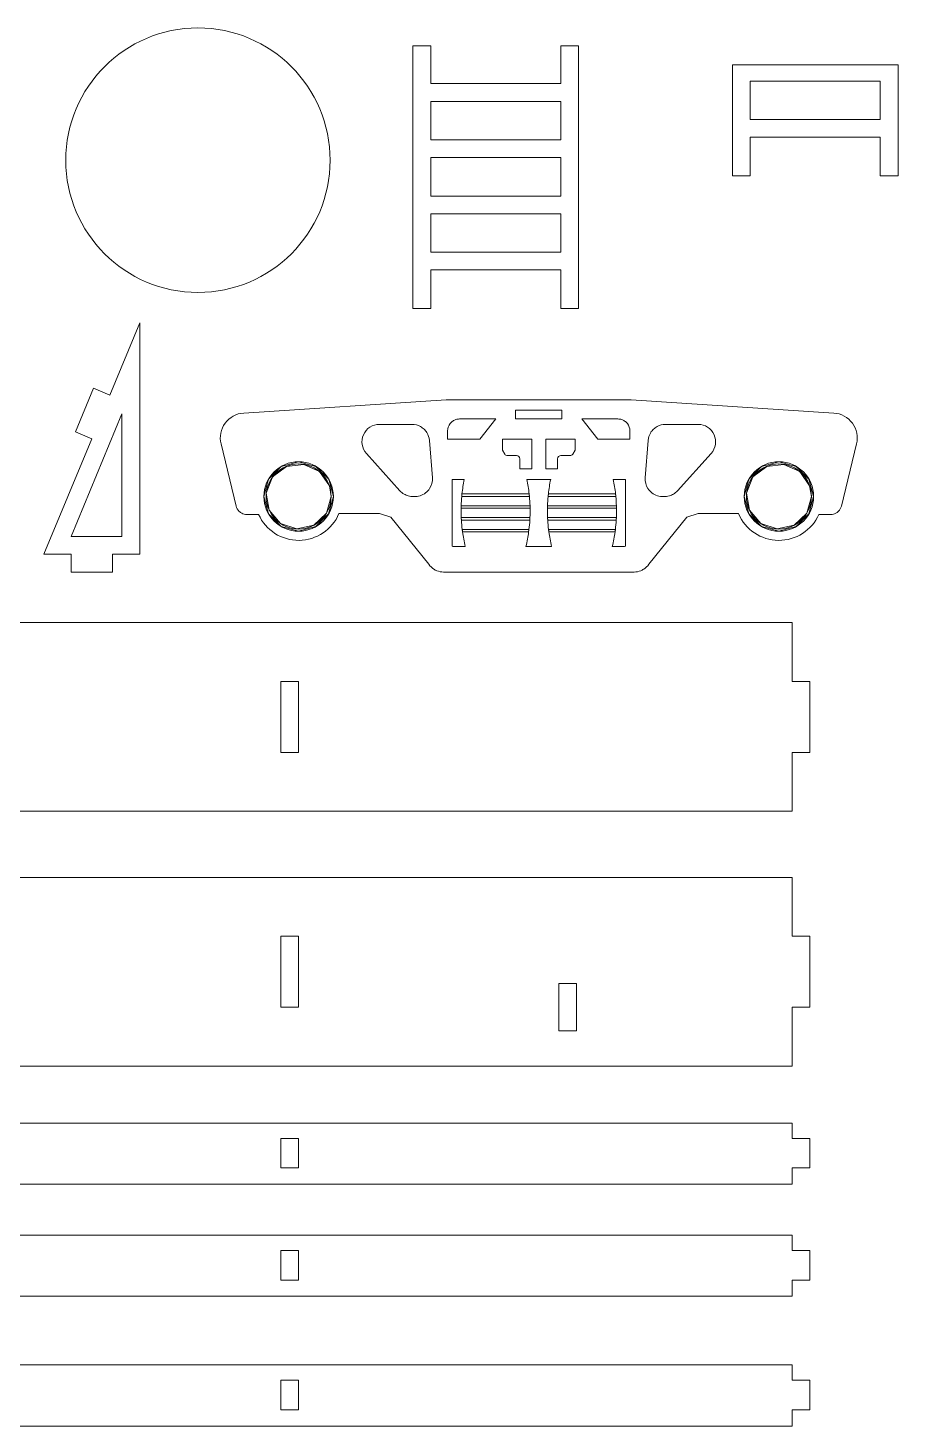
# Model space of a CAD drawing. Header units: millimetres. Extents: x -366 to 353, y -421 to 421.
# Drawn here: x 187.8 to 335, y -183.2 to 53.2 of the extents above; entities that cross this region are included whole.
import ezdxf

# ---------------------------------------------------------------- set-up
doc = ezdxf.new("R2010")
doc.units = ezdxf.units.MM
doc.header["$MEASUREMENT"] = 0
doc.layers.add('layer 1', color=7, linetype='Continuous')

msp = doc.modelspace()

# ---------------------------------------------------------------- linework, layer by layer
at = {"layer": 'layer 1', "color": 5, "lineweight": 9}
for points, knots in [([(238.9354, 30.8576), (238.9354, 43.207), (228.9242, 53.2183), (216.5748, 53.2183), (216.5748, 53.2183), (204.2253, 53.2183), (194.2141, 43.2071), (194.2141, 30.8576), (194.2141, 30.8576), (194.214, 18.5082), (204.2252, 8.497), (216.5747, 8.4969), (216.5747, 8.4969), (228.9241, 8.4969), (238.9354, 18.508), (238.9354, 30.8575)], [0, 0, 0, 0, 0.2, 0.2, 0.2, 0.2, 0.4, 0.4, 0.4, 0.4, 0.6, 0.6, 0.6, 0.6, 1, 1, 1, 1]), ([(224.3148, -11.8959), (223.0676, -11.9777), (221.9203, -12.6066), (221.1804, -13.6139), (221.1804, -13.6139), (220.4405, -14.6213), (220.1836, -15.9041), (220.4785, -17.1187)], [0, 0, 0, 0, 0.33333333, 0.33333333, 0.33333333, 0.33333333, 1, 1, 1, 1]), ([(247.2697, -13.8079), (246.1071, -13.8079), (245.0534, -14.4919), (244.5801, -15.5539), (244.5801, -15.5539), (244.1069, -16.6158), (244.3027, -17.8567), (245.08, -18.7213)], [0, 0, 0, 0, 0.33333333, 0.33333333, 0.33333333, 0.33333333, 1, 1, 1, 1]), ([(255.7303, -16.5198), (255.6944, -16.0544), (255.5441, -15.599), (255.2982, -15.2019), (255.2982, -15.2019), (255.1651, -14.9869), (255.0038, -14.789), (254.8202, -14.615), (254.8202, -14.615), (254.6364, -14.4407), (254.4301, -14.2905), (254.208, -14.1691), (254.208, -14.1691), (253.777, -13.9335), (253.2867, -13.8065), (252.7949, -13.8079)], [0, 0, 0, 0, 0.2, 0.2, 0.2, 0.2, 0.4, 0.4, 0.4, 0.4, 0.6, 0.6, 0.6, 0.6, 1, 1, 1, 1]), ([(260.8421, -12.9011), (260.6263, -12.901), (260.4103, -12.9358), (260.205, -13.0039), (260.205, -13.0039), (260.0302, -13.0619), (259.8631, -13.1439), (259.71, -13.2471), (259.71, -13.2471), (259.5338, -13.366), (259.3763, -13.513), (259.2457, -13.6806), (259.2457, -13.6806), (258.971, -14.033), (258.8151, -14.4768), (258.8176, -14.9255)], [0, 0, 0, 0, 0.2, 0.2, 0.2, 0.2, 0.4, 0.4, 0.4, 0.4, 0.6, 0.6, 0.6, 0.6, 1, 1, 1, 1]), ([(289.6506, -14.9255), (289.6531, -14.4768), (289.4973, -14.033), (289.2226, -13.6806), (289.2226, -13.6806), (289.092, -13.513), (288.9344, -13.366), (288.7582, -13.2471), (288.7582, -13.2471), (288.6052, -13.1439), (288.4381, -13.0619), (288.2632, -13.0039), (288.2632, -13.0039), (288.0579, -12.9358), (287.842, -12.901), (287.6262, -12.9011)], [0, 0, 0, 0, 0.2, 0.2, 0.2, 0.2, 0.4, 0.4, 0.4, 0.4, 0.6, 0.6, 0.6, 0.6, 1, 1, 1, 1]), ([(295.6733, -13.8079), (295.1816, -13.8065), (294.6912, -13.9335), (294.2603, -14.1691), (294.2603, -14.1691), (294.0382, -14.2905), (293.8319, -14.4407), (293.648, -14.615), (293.648, -14.615), (293.4644, -14.789), (293.3032, -14.9869), (293.17, -15.2019), (293.17, -15.2019), (292.9241, -15.599), (292.7739, -16.0544), (292.7379, -16.5198)], [0, 0, 0, 0, 0.2, 0.2, 0.2, 0.2, 0.4, 0.4, 0.4, 0.4, 0.6, 0.6, 0.6, 0.6, 1, 1, 1, 1]), ([(303.3882, -18.7213), (304.1655, -17.8567), (304.3614, -16.6158), (303.8881, -15.5539), (303.8881, -15.5539), (303.4149, -14.4919), (302.3611, -13.8079), (301.1985, -13.8079)], [0, 0, 0, 0, 0.33333333, 0.33333333, 0.33333333, 0.33333333, 1, 1, 1, 1]), ([(327.9897, -17.1187), (328.2847, -15.9041), (328.0278, -14.6213), (327.2878, -13.6139), (327.2878, -13.6139), (326.5479, -12.6066), (325.4006, -11.9778), (324.1534, -11.8959)], [0, 0, 0, 0, 0.33333333, 0.33333333, 0.33333333, 0.33333333, 1, 1, 1, 1]), ([(239.4813, -26.0083), (239.4813, -22.7648), (236.852, -20.1354), (233.6085, -20.1354), (233.6085, -20.1354), (230.365, -20.1354), (227.7356, -22.7648), (227.7356, -26.0082), (227.7356, -26.0082), (227.7356, -29.2517), (230.365, -31.8811), (233.6085, -31.8811), (233.6085, -31.8811), (236.852, -31.8811), (239.4813, -29.2518), (239.4813, -26.0083)], [0, 0, 0, 0, 0.2, 0.2, 0.2, 0.2, 0.4, 0.4, 0.4, 0.4, 0.6, 0.6, 0.6, 0.6, 1, 1, 1, 1]), ([(239.1085, -26.0083), (239.1085, -22.9707), (236.6461, -20.5083), (233.6085, -20.5083), (233.6085, -20.5083), (230.5709, -20.5083), (228.1085, -22.9707), (228.1085, -26.0082), (228.1085, -26.0082), (228.1085, -29.0458), (230.5709, -31.5082), (233.6085, -31.5083), (233.6085, -31.5083), (236.646, -31.5083), (239.1085, -29.0459), (239.1085, -26.0083)], [0, 0, 0, 0, 0.2, 0.2, 0.2, 0.2, 0.4, 0.4, 0.4, 0.4, 0.6, 0.6, 0.6, 0.6, 1, 1, 1, 1]), ([(271.039, -19.6511), (271.039, -19.5047), (270.9809, -19.3643), (270.8773, -19.2607), (270.8773, -19.2607), (270.7738, -19.1572), (270.6334, -19.099), (270.4869, -19.099)], [0, 0, 0, 0, 0.33333333, 0.33333333, 0.33333333, 0.33333333, 1, 1, 1, 1]), ([(277.9813, -19.099), (277.8349, -19.099), (277.6944, -19.1572), (277.5909, -19.2607), (277.5909, -19.2607), (277.4874, -19.3643), (277.4292, -19.5047), (277.4292, -19.6511)], [0, 0, 0, 0, 0.33333333, 0.33333333, 0.33333333, 0.33333333, 1, 1, 1, 1]), ([(320.7326, -26.0083), (320.7326, -22.7648), (318.1032, -20.1354), (314.8598, -20.1354), (314.8598, -20.1354), (311.6163, -20.1354), (308.9869, -22.7648), (308.9869, -26.0082), (308.9869, -26.0082), (308.9869, -29.2517), (311.6162, -31.8811), (314.8597, -31.8811), (314.8597, -31.8811), (318.1032, -31.8811), (320.7326, -29.2518), (320.7326, -26.0083)], [0, 0, 0, 0, 0.2, 0.2, 0.2, 0.2, 0.4, 0.4, 0.4, 0.4, 0.6, 0.6, 0.6, 0.6, 1, 1, 1, 1]), ([(320.3597, -26.0083), (320.3597, -22.9707), (317.8973, -20.5083), (314.8598, -20.5083), (314.8598, -20.5083), (311.8222, -20.5083), (309.3598, -22.9707), (309.3597, -26.0082), (309.3597, -26.0082), (309.3597, -29.0458), (311.8222, -31.5082), (314.8597, -31.5083), (314.8597, -31.5083), (317.8973, -31.5083), (320.3597, -29.0459), (320.3597, -26.0083)], [0, 0, 0, 0, 0.2, 0.2, 0.2, 0.2, 0.4, 0.4, 0.4, 0.4, 0.6, 0.6, 0.6, 0.6, 1, 1, 1, 1]), ([(250.7544, -25.0324), (250.9525, -25.2531), (251.1843, -25.4427), (251.4393, -25.5948), (251.4393, -25.5948), (251.6593, -25.7259), (251.8965, -25.8291), (252.143, -25.896), (252.143, -25.896), (252.4497, -25.9792), (252.7707, -26.0063), (253.0916, -26.0082), (253.0916, -26.0082), (253.4549, -26.0102), (253.8181, -25.9799), (254.1628, -25.8776), (254.1628, -25.8776), (254.4967, -25.7785), (254.8133, -25.612), (255.0912, -25.3972), (255.0912, -25.3972), (255.3522, -25.1954), (255.5791, -24.9511), (255.759, -24.6764), (255.759, -24.6764), (256.1129, -24.136), (256.2854, -23.4777), (256.2307, -22.8309)], [0, 0, 0, 0, 0.125, 0.125, 0.125, 0.125, 0.25, 0.25, 0.25, 0.25, 0.375, 0.375, 0.375, 0.375, 0.5, 0.5, 0.5, 0.5, 0.625, 0.625, 0.625, 0.625, 0.75, 0.75, 0.75, 0.75, 1, 1, 1, 1]), ([(292.2376, -22.8309), (292.1828, -23.4777), (292.3554, -24.136), (292.7092, -24.6764), (292.7092, -24.6764), (292.8892, -24.9511), (293.116, -25.1954), (293.3771, -25.3972), (293.3771, -25.3972), (293.6549, -25.612), (293.9715, -25.7785), (294.3054, -25.8776), (294.3054, -25.8776), (294.6502, -25.9799), (295.0133, -26.0102), (295.3766, -26.0082), (295.3766, -26.0082), (295.6975, -26.0063), (296.0185, -25.9792), (296.3252, -25.896), (296.3252, -25.896), (296.5717, -25.8291), (296.809, -25.7259), (297.0289, -25.5948), (297.0289, -25.5948), (297.284, -25.4427), (297.5158, -25.2531), (297.7138, -25.0324)], [0, 0, 0, 0, 0.125, 0.125, 0.125, 0.125, 0.25, 0.25, 0.25, 0.25, 0.375, 0.375, 0.375, 0.375, 0.5, 0.5, 0.5, 0.5, 0.625, 0.625, 0.625, 0.625, 0.75, 0.75, 0.75, 0.75, 1, 1, 1, 1]), ([(223.0315, -27.631), (223.1136, -27.975), (223.3002, -28.2933), (223.5579, -28.5363), (223.5579, -28.5363), (223.6888, -28.6597), (223.8381, -28.7637), (223.999, -28.8439), (223.999, -28.8439), (224.2532, -28.9705), (224.5364, -29.0376), (224.8199, -29.0371)], [0, 0, 0, 0, 0.25, 0.25, 0.25, 0.25, 0.5, 0.5, 0.5, 0.5, 1, 1, 1, 1]), ([(323.6483, -29.0371), (323.9318, -29.0376), (324.2151, -28.9705), (324.4693, -28.8439), (324.4693, -28.8439), (324.6301, -28.7637), (324.7794, -28.6597), (324.9103, -28.5363), (324.9103, -28.5363), (325.168, -28.2933), (325.3546, -27.975), (325.4367, -27.631)], [0, 0, 0, 0, 0.25, 0.25, 0.25, 0.25, 0.5, 0.5, 0.5, 0.5, 1, 1, 1, 1]), ([(226.8362, -29.0371), (228.041, -31.7309), (230.7277, -33.4545), (233.6785, -33.4267), (233.6785, -33.4267), (236.6293, -33.3988), (239.2831, -31.6248), (240.4368, -28.9087)], [0, 0, 0, 0, 0.33333333, 0.33333333, 0.33333333, 0.33333333, 1, 1, 1, 1]), ([(308.0315, -28.9087), (309.1852, -31.6248), (311.8389, -33.3988), (314.7897, -33.4267), (314.7897, -33.4267), (317.7405, -33.4545), (320.4273, -31.7309), (321.6321, -29.0371)], [0, 0, 0, 0, 0.33333333, 0.33333333, 0.33333333, 0.33333333, 1, 1, 1, 1]), ([(255.6132, -37.467), (255.8495, -37.7947), (256.1427, -38.087), (256.483, -38.3071), (256.483, -38.3071), (256.6395, -38.4083), (256.8059, -38.4942), (256.9788, -38.5636), (256.9788, -38.5636), (257.3366, -38.7074), (257.7223, -38.7809), (258.1087, -38.7762)], [0, 0, 0, 0, 0.25, 0.25, 0.25, 0.25, 0.5, 0.5, 0.5, 0.5, 1, 1, 1, 1]), ([(290.3596, -38.7762), (290.7459, -38.7809), (291.1316, -38.7074), (291.4894, -38.5636), (291.4894, -38.5636), (291.6623, -38.4942), (291.8288, -38.4083), (291.9852, -38.3071), (291.9852, -38.3071), (292.3256, -38.087), (292.6188, -37.7947), (292.8551, -37.467)], [0, 0, 0, 0, 0.25, 0.25, 0.25, 0.25, 0.5, 0.5, 0.5, 0.5, 1, 1, 1, 1])]:
    msp.add_open_spline(points, degree=3, knots=knots, dxfattribs=at)
for points in [[(255.949, 50.2228), (255.949, 50.2228), (252.949, 50.2228), (252.949, 50.2228)], [(252.949, 50.2228), (252.949, 50.2228), (252.949, 5.7996), (252.949, 5.7996)], [(255.949, 43.7996), (255.949, 43.7996), (255.949, 50.2228), (255.949, 50.2228)], [(277.949, 50.2228), (277.949, 50.2228), (277.949, 43.7996), (277.949, 43.7996)], [(280.949, 50.2228), (280.949, 50.2228), (277.949, 50.2228), (277.949, 50.2228)], [(280.949, 5.7996), (280.949, 5.7996), (280.949, 50.2228), (280.949, 50.2228)], [(335.0143, 47.0112), (335.0143, 47.0112), (307.0143, 47.0112), (307.0143, 47.0112)], [(307.0143, 47.0112), (307.0143, 47.0112), (307.0143, 28.2317), (307.0143, 28.2317)], [(335.0143, 28.2317), (335.0143, 28.2317), (335.0143, 47.0112), (335.0143, 47.0112)], [(277.949, 43.7996), (277.949, 43.7996), (255.949, 43.7996), (255.949, 43.7996)], [(332.0143, 44.2362), (332.0143, 44.2362), (310.0143, 44.2362), (310.0143, 44.2362)], [(310.0143, 44.2362), (310.0143, 44.2362), (310.0143, 37.7362), (310.0143, 37.7362)], [(332.0143, 37.7362), (332.0143, 37.7362), (332.0143, 44.2362), (332.0143, 44.2362)], [(277.949, 40.7996), (277.949, 40.7996), (255.949, 40.7996), (255.949, 40.7996)], [(255.949, 40.7996), (255.949, 40.7996), (255.949, 34.2996), (255.949, 34.2996)], [(277.949, 34.2996), (277.949, 34.2996), (277.949, 40.7996), (277.949, 40.7996)], [(310.0143, 37.7362), (310.0143, 37.7362), (332.0143, 37.7362), (332.0143, 37.7362)], [(255.949, 34.2996), (255.949, 34.2996), (277.949, 34.2996), (277.949, 34.2996)], [(310.0143, 28.2317), (310.0143, 28.2317), (310.0143, 34.7362), (310.0143, 34.7362)], [(310.0143, 34.7362), (310.0143, 34.7362), (332.0143, 34.7362), (332.0143, 34.7362)], [(332.0143, 34.7362), (332.0143, 34.7362), (332.0143, 28.2362), (332.0143, 28.2362)], [(255.949, 31.2996), (255.949, 31.2996), (255.949, 24.7996), (255.949, 24.7996)], [(277.949, 31.2996), (277.949, 31.2996), (255.949, 31.2996), (255.949, 31.2996)], [(277.949, 24.7996), (277.949, 24.7996), (277.949, 31.2996), (277.949, 31.2996)], [(307.0143, 28.2317), (307.0143, 28.2317), (310.0143, 28.2317), (310.0143, 28.2317)], [(332.0143, 28.2362), (332.0143, 28.2362), (335.0143, 28.2317), (335.0143, 28.2317)], [(255.949, 24.7996), (255.949, 24.7996), (277.949, 24.7996), (277.949, 24.7996)], [(277.949, 21.7996), (277.949, 21.7996), (255.949, 21.7996), (255.949, 21.7996)], [(255.949, 21.7996), (255.949, 21.7996), (255.949, 15.2996), (255.949, 15.2996)], [(277.949, 15.2996), (277.949, 15.2996), (277.949, 21.7996), (277.949, 21.7996)], [(255.949, 15.2996), (255.949, 15.2996), (277.949, 15.2996), (277.949, 15.2996)], [(255.949, 12.2996), (255.949, 12.2996), (277.949, 12.2996), (277.949, 12.2996)], [(255.949, 5.7996), (255.949, 5.7996), (255.949, 12.2996), (255.949, 12.2996)], [(277.949, 12.2996), (277.949, 12.2996), (277.949, 5.7996), (277.949, 5.7996)], [(252.949, 5.7996), (252.949, 5.7996), (255.949, 5.7996), (255.949, 5.7996)], [(277.949, 5.7996), (277.949, 5.7996), (280.949, 5.7996), (280.949, 5.7996)], [(206.7175, 3.3449), (206.7175, 3.3449), (201.6677, -8.8463), (201.6677, -8.8463)], [(206.7175, -35.7792), (206.7175, -35.7792), (206.7175, 3.3449), (206.7175, 3.3449)], [(198.8961, -7.6982), (198.8961, -7.6982), (195.8346, -15.0893), (195.8346, -15.0893)], [(201.6677, -8.8463), (201.6677, -8.8463), (198.8961, -7.6982), (198.8961, -7.6982)], [(258.593, -9.6477), (258.593, -9.6477), (224.3148, -11.8959), (224.3148, -11.8959)], [(289.8752, -9.6477), (289.8752, -9.6477), (258.593, -9.6477), (258.593, -9.6477)], [(278.1622, -11.4104), (278.1622, -11.4104), (270.306, -11.4104), (270.306, -11.4104)], [(270.306, -11.4104), (270.306, -11.4104), (270.306, -12.9011), (270.306, -12.9011)], [(278.1622, -12.9011), (278.1622, -12.9011), (278.1622, -11.4104), (278.1622, -11.4104)], [(324.1534, -11.8959), (324.1534, -11.8959), (289.8752, -9.6477), (289.8752, -9.6477)], [(203.7175, -12.01), (203.7175, -12.01), (195.1146, -32.7792), (195.1146, -32.7792)], [(203.7175, -32.7792), (203.7175, -32.7792), (203.7175, -12.01), (203.7175, -12.01)], [(252.7949, -13.8079), (252.7949, -13.8079), (247.2697, -13.8079), (247.2697, -13.8079)], [(266.949, -12.9011), (266.949, -12.9011), (260.8421, -12.9011), (260.8421, -12.9011)], [(264.2634, -16.3296), (264.2634, -16.3296), (266.949, -12.9011), (266.949, -12.9011)], [(270.306, -12.9011), (270.306, -12.9011), (278.1622, -12.9011), (278.1622, -12.9011)], [(281.5192, -12.9011), (281.5192, -12.9011), (284.2048, -16.3296), (284.2048, -16.3296)], [(287.6262, -12.9011), (287.6262, -12.9011), (281.5192, -12.9011), (281.5192, -12.9011)], [(301.1985, -13.8079), (301.1985, -13.8079), (295.6733, -13.8079), (295.6733, -13.8079)], [(198.6063, -16.2373), (198.6063, -16.2373), (190.5117, -35.7792), (190.5117, -35.7792)], [(195.8346, -15.0893), (195.8346, -15.0893), (198.6063, -16.2373), (198.6063, -16.2373)], [(256.2307, -22.8309), (256.2307, -22.8309), (255.7303, -16.5198), (255.7303, -16.5198)], [(258.8176, -14.9255), (258.8176, -14.9255), (258.8176, -16.3296), (258.8176, -16.3296)], [(258.8176, -16.3296), (258.8176, -16.3296), (264.2634, -16.3296), (264.2634, -16.3296)], [(268.0944, -16.3384), (268.0944, -16.3384), (268.0944, -18.1788), (268.0944, -18.1788)], [(273.0635, -16.3384), (273.0635, -16.3384), (268.0944, -16.3384), (268.0944, -16.3384)], [(273.0635, -21.3075), (273.0635, -21.3075), (273.0635, -16.3384), (273.0635, -16.3384)], [(280.3738, -16.3384), (280.3738, -16.3384), (275.4048, -16.3384), (275.4048, -16.3384)], [(275.4048, -16.3384), (275.4048, -16.3384), (275.4048, -21.3075), (275.4048, -21.3075)], [(280.3738, -18.1788), (280.3738, -18.1788), (280.3738, -16.3384), (280.3738, -16.3384)], [(284.2048, -16.3296), (284.2048, -16.3296), (289.6506, -16.3296), (289.6506, -16.3296)], [(289.6506, -16.3296), (289.6506, -16.3296), (289.6506, -14.9255), (289.6506, -14.9255)], [(292.7379, -16.5198), (292.7379, -16.5198), (292.2376, -22.8309), (292.2376, -22.8309)], [(220.4785, -17.1187), (220.4785, -17.1187), (223.0315, -27.631), (223.0315, -27.631)], [(245.08, -18.7213), (245.08, -18.7213), (250.7544, -25.0324), (250.7544, -25.0324)], [(268.0944, -18.1788), (268.0944, -18.1788), (268.4857, -18.831), (268.4857, -18.831)], [(268.4857, -18.831), (268.5855, -18.9973), (268.7652, -19.099), (268.9591, -19.099)], [(279.5091, -19.099), (279.703, -19.099), (279.8828, -18.9973), (279.9825, -18.831)], [(279.9825, -18.831), (279.9825, -18.831), (280.3738, -18.1788), (280.3738, -18.1788)], [(297.7138, -25.0324), (297.7138, -25.0324), (303.3882, -18.7213), (303.3882, -18.7213)], [(325.4367, -27.631), (325.4367, -27.631), (327.9897, -17.1187), (327.9897, -17.1187)], [(268.9591, -19.099), (268.9591, -19.099), (270.4869, -19.099), (270.4869, -19.099)], [(271.039, -19.6511), (271.039, -19.6511), (271.039, -21.3075), (271.039, -21.3075)], [(277.4292, -21.3075), (277.4292, -21.3075), (277.4292, -19.6511), (277.4292, -19.6511)], [(277.9813, -19.099), (277.9813, -19.099), (279.5091, -19.099), (279.5091, -19.099)], [(259.5636, -23.1121), (259.5636, -23.1121), (259.5636, -34.4101), (259.5636, -34.4101)], [(261.6359, -23.1121), (261.6359, -23.1121), (259.5636, -23.1121), (259.5636, -23.1121)], [(261.6359, -23.1121), (261.4651, -23.9297), (261.3338, -24.7551), (261.2425, -25.5853)], [(271.039, -21.3075), (271.039, -21.3075), (273.0635, -21.3075), (273.0635, -21.3075)], [(276.2496, -23.1121), (276.2496, -23.1121), (272.2186, -23.1121), (272.2186, -23.1121)], [(272.612, -25.5853), (272.5207, -24.7551), (272.3894, -23.9297), (272.2186, -23.1121)], [(275.4048, -21.3075), (275.4048, -21.3075), (277.4292, -21.3075), (277.4292, -21.3075)], [(276.2496, -23.1121), (276.0788, -23.9297), (275.9475, -24.7551), (275.8562, -25.5853)], [(288.9046, -23.1121), (288.9046, -23.1121), (286.8324, -23.1121), (286.8324, -23.1121)], [(287.2258, -25.5853), (287.1345, -24.7551), (287.0032, -23.9297), (286.8324, -23.1121)], [(288.9046, -34.4101), (288.9046, -34.4101), (288.9046, -23.1121), (288.9046, -23.1121)], [(261.2016, -25.9853), (261.1514, -26.5174), (261.1176, -27.051), (261.1003, -27.5853)], [(261.2425, -25.5853), (261.2278, -25.7185), (261.2142, -25.8518), (261.2016, -25.9853)], [(261.2016, -25.9853), (261.2016, -25.9853), (272.6529, -25.9853), (272.6529, -25.9853)], [(272.612, -25.5853), (272.612, -25.5853), (261.2425, -25.5853), (261.2425, -25.5853)], [(272.6529, -25.9853), (272.6403, -25.8518), (272.6267, -25.7185), (272.612, -25.5853)], [(272.7542, -27.5853), (272.7369, -27.051), (272.7031, -26.5174), (272.6529, -25.9853)], [(275.8154, -25.9853), (275.7651, -26.5174), (275.7314, -27.051), (275.7141, -27.5853)], [(275.8562, -25.5853), (275.8416, -25.7185), (275.8279, -25.8518), (275.8154, -25.9853)], [(275.8154, -25.9853), (275.8154, -25.9853), (287.2666, -25.9853), (287.2666, -25.9853)], [(287.2258, -25.5853), (287.2258, -25.5853), (275.8562, -25.5853), (275.8562, -25.5853)], [(287.2666, -25.9853), (287.2541, -25.8518), (287.2404, -25.7185), (287.2258, -25.5853)], [(287.3679, -27.5853), (287.3506, -27.051), (287.3169, -26.5174), (287.2666, -25.9853)], [(261.0904, -27.9853), (261.0814, -28.5187), (261.0887, -29.0523), (261.1125, -29.5853)], [(261.1003, -27.5853), (261.096, -27.7186), (261.0927, -27.8519), (261.0904, -27.9853)], [(261.0904, -27.9853), (261.0904, -27.9853), (272.7641, -27.9853), (272.7641, -27.9853)], [(272.7542, -27.5853), (272.7542, -27.5853), (261.1003, -27.5853), (261.1003, -27.5853)], [(272.742, -29.5853), (272.7657, -29.0523), (272.7731, -28.5188), (272.7641, -27.9854)], [(272.7641, -27.9853), (272.7618, -27.8519), (272.7585, -27.7186), (272.7542, -27.5853)], [(275.7042, -27.9853), (275.6951, -28.5187), (275.7025, -29.0523), (275.7263, -29.5853)], [(275.7141, -27.5853), (275.7097, -27.7186), (275.7064, -27.8519), (275.7042, -27.9853)], [(275.7042, -27.9853), (275.7042, -27.9853), (287.3778, -27.9853), (287.3778, -27.9853)], [(287.3679, -27.5853), (287.3679, -27.5853), (275.7141, -27.5853), (275.7141, -27.5853)], [(287.3557, -29.5853), (287.3795, -29.0523), (287.3869, -28.5188), (287.3778, -27.9854)], [(287.3778, -27.9853), (287.3755, -27.8519), (287.3723, -27.7186), (287.3679, -27.5853)], [(224.8199, -29.0371), (224.8199, -29.0371), (226.8362, -29.0371), (226.8362, -29.0371)], [(240.4368, -28.9087), (240.4368, -28.9087), (247.2875, -28.9087), (247.2875, -28.9087)], [(247.2875, -28.9087), (247.2875, -28.9087), (249.1851, -29.5184), (249.1851, -29.5184)], [(249.1851, -29.5184), (249.1851, -29.5184), (255.6132, -37.467), (255.6132, -37.467)], [(261.1125, -29.5853), (261.1185, -29.7187), (261.1255, -29.852), (261.1335, -29.9853)], [(272.742, -29.5853), (272.742, -29.5853), (261.1125, -29.5853), (261.1125, -29.5853)], [(261.1335, -29.9853), (261.1656, -30.52), (261.2143, -31.0536), (261.2794, -31.5853)], [(261.1335, -29.9853), (261.1335, -29.9853), (272.721, -29.9853), (272.721, -29.9853)], [(272.5751, -31.5853), (272.6402, -31.0536), (272.6889, -30.52), (272.721, -29.9853)], [(272.721, -29.9853), (272.729, -29.852), (272.736, -29.7187), (272.742, -29.5853)], [(287.3557, -29.5853), (287.3557, -29.5853), (275.7263, -29.5853), (275.7263, -29.5853)], [(275.7263, -29.5853), (275.7322, -29.7187), (275.7392, -29.852), (275.7472, -29.9853)], [(275.7472, -29.9853), (275.7794, -30.52), (275.828, -31.0536), (275.8931, -31.5853)], [(275.7472, -29.9853), (275.7472, -29.9853), (287.3348, -29.9853), (287.3348, -29.9853)], [(287.1889, -31.5853), (287.254, -31.0536), (287.3026, -30.52), (287.3348, -29.9853)], [(287.3348, -29.9853), (287.3428, -29.852), (287.3498, -29.7187), (287.3557, -29.5853)], [(292.8551, -37.467), (292.8551, -37.467), (299.2831, -29.5184), (299.2831, -29.5184)], [(299.2831, -29.5184), (299.2831, -29.5184), (301.1808, -28.9087), (301.1808, -28.9087)], [(301.1808, -28.9087), (301.1808, -28.9087), (308.0315, -28.9087), (308.0315, -28.9087)], [(321.6321, -29.0371), (321.6321, -29.0371), (323.6483, -29.0371), (323.6483, -29.0371)], [(195.1146, -32.7792), (195.1146, -32.7792), (203.7175, -32.7792), (203.7175, -32.7792)], [(261.2794, -31.5853), (261.2957, -31.7187), (261.3131, -31.8521), (261.3315, -31.9853)], [(272.5751, -31.5853), (272.5751, -31.5853), (261.2794, -31.5853), (261.2794, -31.5853)], [(261.3315, -31.9853), (261.4456, -32.8108), (261.5994, -33.6304), (261.7923, -34.4412)], [(261.3315, -31.9853), (261.3315, -31.9853), (272.523, -31.9853), (272.523, -31.9853)], [(272.0622, -34.4412), (272.2551, -33.6304), (272.4089, -32.8108), (272.523, -31.9853)], [(272.523, -31.9853), (272.5414, -31.8521), (272.5588, -31.7187), (272.5751, -31.5853)], [(287.1889, -31.5853), (287.1889, -31.5853), (275.8931, -31.5853), (275.8931, -31.5853)], [(275.8931, -31.5853), (275.9095, -31.7187), (275.9268, -31.8521), (275.9453, -31.9853)], [(275.9453, -31.9853), (276.0594, -32.8108), (276.2131, -33.6304), (276.406, -34.4412)], [(275.9453, -31.9853), (275.9453, -31.9853), (287.1367, -31.9853), (287.1367, -31.9853)], [(286.676, -34.4412), (286.8688, -33.6304), (287.0226, -32.8108), (287.1367, -31.9853)], [(287.1367, -31.9853), (287.1552, -31.8521), (287.1725, -31.7187), (287.1889, -31.5853)], [(259.5636, -34.4101), (259.5636, -34.4101), (259.7128, -34.4412), (259.7128, -34.4412)], [(259.7128, -34.4412), (259.7128, -34.4412), (261.7923, -34.4412), (261.7923, -34.4412)], [(272.0622, -34.4412), (272.0622, -34.4412), (276.406, -34.4412), (276.406, -34.4412)], [(286.676, -34.4412), (286.676, -34.4412), (288.7554, -34.4412), (288.7554, -34.4412)], [(288.7554, -34.4412), (288.7554, -34.4412), (288.9046, -34.4101), (288.9046, -34.4101)], [(190.5117, -35.7792), (190.5117, -35.7792), (195.1146, -35.7792), (195.1146, -35.7792)], [(195.1146, -35.7792), (195.1146, -35.7792), (195.1146, -38.7792), (195.1146, -38.7792)], [(202.1146, -35.7792), (202.1146, -35.7792), (206.7175, -35.7792), (206.7175, -35.7792)], [(202.1146, -38.7792), (202.1146, -38.7792), (202.1146, -35.7792), (202.1146, -35.7792)], [(195.1146, -38.7792), (195.1146, -38.7792), (202.1146, -38.7792), (202.1146, -38.7792)], [(258.1087, -38.7762), (258.1087, -38.7762), (274.2341, -38.7764), (274.2341, -38.7764)], [(274.2341, -38.7764), (274.2341, -38.7764), (290.3596, -38.7762), (290.3596, -38.7762)], [(317.1085, -47.3284), (317.1085, -47.3284), (-2.8915, -47.3284), (-2.8915, -47.3284)], [(317.1085, -57.2697), (317.1085, -57.2697), (317.1085, -47.3284), (317.1085, -47.3284)], [(230.6085, -57.2697), (230.6085, -57.2697), (230.6085, -69.2697), (230.6085, -69.2697)], [(233.6085, -57.2697), (233.6085, -57.2697), (230.6085, -57.2697), (230.6085, -57.2697)], [(233.6085, -69.2697), (233.6085, -69.2697), (233.6085, -57.2697), (233.6085, -57.2697)], [(320.1085, -57.2697), (320.1085, -57.2697), (317.1085, -57.2697), (317.1085, -57.2697)], [(320.1085, -69.2697), (320.1085, -69.2697), (320.1085, -57.2697), (320.1085, -57.2697)], [(230.6085, -69.2697), (230.6085, -69.2697), (233.6085, -69.2697), (233.6085, -69.2697)], [(317.1085, -79.211), (317.1085, -79.211), (317.1085, -69.2697), (317.1085, -69.2697)], [(317.1085, -69.2697), (317.1085, -69.2697), (320.1085, -69.2697), (320.1085, -69.2697)], [(-2.8915, -79.211), (-2.8915, -79.211), (317.1085, -79.211), (317.1085, -79.211)], [(317.1085, -90.4314), (317.1085, -90.4314), (-2.8915, -90.4314), (-2.8915, -90.4314)], [(317.1085, -100.3727), (317.1085, -100.3727), (317.1085, -90.4314), (317.1085, -90.4314)], [(233.6085, -100.3727), (233.6085, -100.3727), (230.6085, -100.3727), (230.6085, -100.3727)], [(230.6085, -100.3727), (230.6085, -100.3727), (230.6085, -112.3727), (230.6085, -112.3727)], [(233.6085, -112.3727), (233.6085, -112.3727), (233.6085, -100.3727), (233.6085, -100.3727)], [(320.1085, -100.3727), (320.1085, -100.3727), (317.1085, -100.3727), (317.1085, -100.3727)], [(320.1085, -112.3727), (320.1085, -112.3727), (320.1085, -100.3727), (320.1085, -100.3727)], [(277.6085, -108.3727), (277.6085, -108.3727), (277.6085, -116.3727), (277.6085, -116.3727)], [(280.6085, -108.3727), (280.6085, -108.3727), (277.6085, -108.3727), (277.6085, -108.3727)], [(280.6085, -116.3727), (280.6085, -116.3727), (280.6085, -108.3727), (280.6085, -108.3727)], [(230.6085, -112.3727), (230.6085, -112.3727), (233.6085, -112.3727), (233.6085, -112.3727)], [(317.1085, -122.3139), (317.1085, -122.3139), (317.1085, -112.3727), (317.1085, -112.3727)], [(317.1085, -112.3727), (317.1085, -112.3727), (320.1085, -112.3727), (320.1085, -112.3727)], [(277.6085, -116.3727), (277.6085, -116.3727), (280.6085, -116.3727), (280.6085, -116.3727)], [(-2.8915, -122.3139), (-2.8915, -122.3139), (317.1085, -122.3139), (317.1085, -122.3139)], [(317.1085, -131.948), (317.1085, -131.948), (-2.8915, -131.948), (-2.8915, -131.948)], [(317.1085, -134.548), (317.1085, -134.548), (317.1085, -131.948), (317.1085, -131.948)], [(230.6085, -134.548), (230.6085, -134.548), (230.6085, -139.548), (230.6085, -139.548)], [(233.6085, -134.548), (233.6085, -134.548), (230.6085, -134.548), (230.6085, -134.548)], [(233.6085, -139.548), (233.6085, -139.548), (233.6085, -134.548), (233.6085, -134.548)], [(320.1085, -134.548), (320.1085, -134.548), (317.1085, -134.548), (317.1085, -134.548)], [(320.1085, -139.548), (320.1085, -139.548), (320.1085, -134.548), (320.1085, -134.548)], [(230.6085, -139.548), (230.6085, -139.548), (233.6085, -139.548), (233.6085, -139.548)], [(317.1085, -142.2914), (317.1085, -142.2914), (317.1085, -139.548), (317.1085, -139.548)], [(317.1085, -139.548), (317.1085, -139.548), (320.1085, -139.548), (320.1085, -139.548)], [(-2.8915, -142.2914), (-2.8915, -142.2914), (317.1085, -142.2914), (317.1085, -142.2914)], [(317.1085, -150.9045), (317.1085, -150.9045), (-2.8915, -150.9045), (-2.8915, -150.9045)], [(317.1085, -153.5045), (317.1085, -153.5045), (317.1085, -150.9045), (317.1085, -150.9045)], [(230.6085, -153.5045), (230.6085, -153.5045), (230.6085, -158.5045), (230.6085, -158.5045)], [(233.6085, -153.5045), (233.6085, -153.5045), (230.6085, -153.5045), (230.6085, -153.5045)], [(233.6085, -158.5045), (233.6085, -158.5045), (233.6085, -153.5045), (233.6085, -153.5045)], [(320.1085, -153.5045), (320.1085, -153.5045), (317.1085, -153.5045), (317.1085, -153.5045)], [(320.1085, -158.5045), (320.1085, -158.5045), (320.1085, -153.5045), (320.1085, -153.5045)], [(230.6085, -158.5045), (230.6085, -158.5045), (233.6085, -158.5045), (233.6085, -158.5045)], [(317.1085, -161.248), (317.1085, -161.248), (317.1085, -158.5045), (317.1085, -158.5045)], [(317.1085, -158.5045), (317.1085, -158.5045), (320.1085, -158.5045), (320.1085, -158.5045)], [(-2.8915, -161.248), (-2.8915, -161.248), (317.1085, -161.248), (317.1085, -161.248)], [(317.1085, -172.8458), (317.1085, -172.8458), (-2.8915, -172.8458), (-2.8915, -172.8458)], [(317.1085, -175.4458), (317.1085, -175.4458), (317.1085, -172.8458), (317.1085, -172.8458)], [(230.6085, -175.4458), (230.6085, -175.4458), (230.6085, -180.4458), (230.6085, -180.4458)], [(233.6085, -175.4458), (233.6085, -175.4458), (230.6085, -175.4458), (230.6085, -175.4458)], [(233.6085, -180.4458), (233.6085, -180.4458), (233.6085, -175.4458), (233.6085, -175.4458)], [(320.1085, -175.4458), (320.1085, -175.4458), (317.1085, -175.4458), (317.1085, -175.4458)], [(320.1085, -180.4458), (320.1085, -180.4458), (320.1085, -175.4458), (320.1085, -175.4458)], [(230.6085, -180.4458), (230.6085, -180.4458), (233.6085, -180.4458), (233.6085, -180.4458)], [(317.1085, -183.1892), (317.1085, -183.1892), (317.1085, -180.4458), (317.1085, -180.4458)], [(317.1085, -180.4458), (317.1085, -180.4458), (320.1085, -180.4458), (320.1085, -180.4458)], [(-2.8915, -183.1892), (-2.8915, -183.1892), (317.1085, -183.1892), (317.1085, -183.1892)]]:
    msp.add_open_spline(points, degree=3, dxfattribs=at)
at = {"layer": 'layer 1', "lineweight": 9}
for points, knots in [([(239.4813, -26.0083), (239.4813, -26.0083), (238.695, -23.0726), (238.695, -23.0726), (238.695, -23.0726), (238.695, -23.0726), (238.695, -23.0726), (238.695, -23.0726), (238.695, -23.0726), (238.695, -23.0726), (236.5464, -20.9231), (236.5464, -20.9231), (236.5464, -20.9231), (236.5464, -20.9231), (236.5464, -20.9231), (236.5464, -20.9231), (236.5464, -20.9231), (236.5464, -20.9231), (233.6111, -20.1354), (233.6111, -20.1354), (233.6111, -20.1354), (233.6111, -20.1354), (233.6111, -20.1354), (233.6111, -20.1354), (233.6111, -20.1354), (233.6111, -20.1354), (230.6751, -20.9205), (230.6751, -20.9205), (230.6751, -20.9205), (230.6751, -20.9205), (230.6751, -20.9205), (230.6751, -20.9205), (230.6751, -20.9205), (230.6751, -20.9205), (228.5246, -23.0681), (228.5246, -23.0681), (228.5246, -23.0681), (228.5246, -23.0681), (228.5246, -23.0681), (228.5246, -23.0681), (228.5246, -23.0681), (228.5246, -23.0681), (227.7356, -26.003), (227.7356, -26.003), (227.7356, -26.003), (227.7356, -26.003), (227.7356, -26.003), (227.7356, -26.003), (227.7356, -26.003), (227.7356, -26.003), (228.5194, -28.9394), (228.5194, -28.9394), (228.5194, -28.9394), (228.5194, -28.9394), (228.5194, -28.9394), (228.5194, -28.9394), (228.5194, -28.9394), (228.5194, -28.9394), (230.666, -31.0908), (230.666, -31.0908), (230.666, -31.0908), (230.666, -31.0908), (230.666, -31.0908), (230.666, -31.0908), (230.666, -31.0908), (230.666, -31.0908), (233.6006, -31.8811), (233.6006, -31.8811), (233.6006, -31.8811), (233.6006, -31.8811), (233.6006, -31.8811), (233.6006, -31.8811), (233.6006, -31.8811), (233.6006, -31.8811), (236.5374, -31.0987), (236.5374, -31.0987), (236.5374, -31.0987), (236.5374, -31.0987), (236.5374, -31.0987), (236.5374, -31.0987), (236.5374, -31.0987), (236.5374, -31.0987), (238.6897, -28.953), (238.6897, -28.953), (238.6897, -28.953), (238.6897, -28.953), (238.6897, -28.953), (238.6897, -28.953), (238.6897, -28.953), (238.6897, -28.953), (239.4813, -26.0187), (239.4813, -26.0187), (239.4813, -26.0187), (239.4813, -26.0187), (239.4813, -26.0187), (239.4813, -26.0187), (239.4813, -26.0187), (239.4813, -26.0187), (239.4813, -26.0083), (239.4813, -26.0083)], [0, 0, 0, 0, 0.03846154, 0.03846154, 0.03846154, 0.03846154, 0.07692308, 0.07692308, 0.07692308, 0.07692308, 0.11538462, 0.11538462, 0.11538462, 0.11538462, 0.15384615, 0.15384615, 0.15384615, 0.15384615, 0.19230769, 0.19230769, 0.19230769, 0.19230769, 0.23076923, 0.23076923, 0.23076923, 0.23076923, 0.26923077, 0.26923077, 0.26923077, 0.26923077, 0.30769231, 0.30769231, 0.30769231, 0.30769231, 0.34615385, 0.34615385, 0.34615385, 0.34615385, 0.38461538, 0.38461538, 0.38461538, 0.38461538, 0.42307692, 0.42307692, 0.42307692, 0.42307692, 0.46153846, 0.46153846, 0.46153846, 0.46153846, 0.5, 0.5, 0.5, 0.5, 0.53846154, 0.53846154, 0.53846154, 0.53846154, 0.57692308, 0.57692308, 0.57692308, 0.57692308, 0.61538462, 0.61538462, 0.61538462, 0.61538462, 0.65384615, 0.65384615, 0.65384615, 0.65384615, 0.69230769, 0.69230769, 0.69230769, 0.69230769, 0.73076923, 0.73076923, 0.73076923, 0.73076923, 0.76923077, 0.76923077, 0.76923077, 0.76923077, 0.80769231, 0.80769231, 0.80769231, 0.80769231, 0.84615385, 0.84615385, 0.84615385, 0.84615385, 0.88461538, 0.88461538, 0.88461538, 0.88461538, 0.92307692, 0.92307692, 0.92307692, 0.92307692, 1, 1, 1, 1]), ([(239.1085, -26.0083), (239.1085, -26.0083), (238.323, -28.8408), (238.323, -28.8408), (238.323, -28.8408), (238.323, -28.8408), (238.323, -28.8408), (238.323, -28.8408), (238.323, -28.8408), (238.323, -28.8408), (236.191, -30.8642), (236.191, -30.8642), (236.191, -30.8642), (236.191, -30.8642), (236.191, -30.8642), (236.191, -30.8642), (236.191, -30.8642), (236.191, -30.8642), (233.3214, -31.5008), (233.3214, -31.5008), (233.3214, -31.5008), (233.3214, -31.5008), (233.3214, -31.5008), (233.3214, -31.5008), (233.3214, -31.5008), (233.3214, -31.5008), (230.5337, -30.5685), (230.5337, -30.5685), (230.5337, -30.5685), (230.5337, -30.5685), (230.5337, -30.5685), (230.5337, -30.5685), (230.5337, -30.5685), (230.5337, -30.5685), (228.6243, -28.3338), (228.6243, -28.3338), (228.6243, -28.3338), (228.6243, -28.3338), (228.6243, -28.3338), (228.6243, -28.3338), (228.6243, -28.3338), (228.6243, -28.3338), (228.1385, -25.4348), (228.1385, -25.4348), (228.1385, -25.4348), (228.1385, -25.4348), (228.1385, -25.4348), (228.1385, -25.4348), (228.1385, -25.4348), (228.1385, -25.4348), (229.215, -22.6996), (229.215, -22.6996), (229.215, -22.6996), (229.215, -22.6996), (229.215, -22.6996), (229.215, -22.6996), (229.215, -22.6996), (229.215, -22.6996), (231.5464, -20.9095), (231.5464, -20.9095), (231.5464, -20.9095), (231.5464, -20.9095), (231.5464, -20.9095), (231.5464, -20.9095), (231.5464, -20.9095), (231.5464, -20.9095), (234.4667, -20.5756), (234.4667, -20.5756), (234.4667, -20.5756), (234.4667, -20.5756), (234.4667, -20.5756), (234.4667, -20.5756), (234.4667, -20.5756), (234.4667, -20.5756), (237.142, -21.7935), (237.142, -21.7935), (237.142, -21.7935), (237.142, -21.7935), (237.142, -21.7935), (237.142, -21.7935), (237.142, -21.7935), (237.142, -21.7935), (238.808, -24.2151), (238.808, -24.2151), (238.808, -24.2151), (238.808, -24.2151), (238.808, -24.2151), (238.808, -24.2151), (238.808, -24.2151), (238.808, -24.2151), (239.1085, -26.0083), (239.1085, -26.0083)], [0, 0, 0, 0, 0.04166667, 0.04166667, 0.04166667, 0.04166667, 0.08333333, 0.08333333, 0.08333333, 0.08333333, 0.125, 0.125, 0.125, 0.125, 0.16666667, 0.16666667, 0.16666667, 0.16666667, 0.20833333, 0.20833333, 0.20833333, 0.20833333, 0.25, 0.25, 0.25, 0.25, 0.29166667, 0.29166667, 0.29166667, 0.29166667, 0.33333333, 0.33333333, 0.33333333, 0.33333333, 0.375, 0.375, 0.375, 0.375, 0.41666667, 0.41666667, 0.41666667, 0.41666667, 0.45833333, 0.45833333, 0.45833333, 0.45833333, 0.5, 0.5, 0.5, 0.5, 0.54166667, 0.54166667, 0.54166667, 0.54166667, 0.58333333, 0.58333333, 0.58333333, 0.58333333, 0.625, 0.625, 0.625, 0.625, 0.66666667, 0.66666667, 0.66666667, 0.66666667, 0.70833333, 0.70833333, 0.70833333, 0.70833333, 0.75, 0.75, 0.75, 0.75, 0.79166667, 0.79166667, 0.79166667, 0.79166667, 0.83333333, 0.83333333, 0.83333333, 0.83333333, 0.875, 0.875, 0.875, 0.875, 0.91666667, 0.91666667, 0.91666667, 0.91666667, 1, 1, 1, 1]), ([(320.7326, -26.0083), (320.7326, -26.0083), (319.9462, -23.0726), (319.9462, -23.0726), (319.9462, -23.0726), (319.9462, -23.0726), (319.9462, -23.0726), (319.9462, -23.0726), (319.9462, -23.0726), (319.9462, -23.0726), (317.7977, -20.9231), (317.7977, -20.9231), (317.7977, -20.9231), (317.7977, -20.9231), (317.7977, -20.9231), (317.7977, -20.9231), (317.7977, -20.9231), (317.7977, -20.9231), (314.8624, -20.1354), (314.8624, -20.1354), (314.8624, -20.1354), (314.8624, -20.1354), (314.8624, -20.1354), (314.8624, -20.1354), (314.8624, -20.1354), (314.8624, -20.1354), (311.9263, -20.9205), (311.9263, -20.9205), (311.9263, -20.9205), (311.9263, -20.9205), (311.9263, -20.9205), (311.9263, -20.9205), (311.9263, -20.9205), (311.9263, -20.9205), (309.7759, -23.0681), (309.7759, -23.0681), (309.7759, -23.0681), (309.7759, -23.0681), (309.7759, -23.0681), (309.7759, -23.0681), (309.7759, -23.0681), (309.7759, -23.0681), (308.9869, -26.003), (308.9869, -26.003), (308.9869, -26.003), (308.9869, -26.003), (308.9869, -26.003), (308.9869, -26.003), (308.9869, -26.003), (308.9869, -26.003), (309.7707, -28.9394), (309.7707, -28.9394), (309.7707, -28.9394), (309.7707, -28.9394), (309.7707, -28.9394), (309.7707, -28.9394), (309.7707, -28.9394), (309.7707, -28.9394), (311.9173, -31.0908), (311.9173, -31.0908), (311.9173, -31.0908), (311.9173, -31.0908), (311.9173, -31.0908), (311.9173, -31.0908), (311.9173, -31.0908), (311.9173, -31.0908), (314.8519, -31.8811), (314.8519, -31.8811), (314.8519, -31.8811), (314.8519, -31.8811), (314.8519, -31.8811), (314.8519, -31.8811), (314.8519, -31.8811), (314.8519, -31.8811), (317.7886, -31.0987), (317.7886, -31.0987), (317.7886, -31.0987), (317.7886, -31.0987), (317.7886, -31.0987), (317.7886, -31.0987), (317.7886, -31.0987), (317.7886, -31.0987), (319.941, -28.953), (319.941, -28.953), (319.941, -28.953), (319.941, -28.953), (319.941, -28.953), (319.941, -28.953), (319.941, -28.953), (319.941, -28.953), (320.7326, -26.0187), (320.7326, -26.0187), (320.7326, -26.0187), (320.7326, -26.0187), (320.7326, -26.0187), (320.7326, -26.0187), (320.7326, -26.0187), (320.7326, -26.0187), (320.7326, -26.0083), (320.7326, -26.0083)], [0, 0, 0, 0, 0.03846154, 0.03846154, 0.03846154, 0.03846154, 0.07692308, 0.07692308, 0.07692308, 0.07692308, 0.11538462, 0.11538462, 0.11538462, 0.11538462, 0.15384615, 0.15384615, 0.15384615, 0.15384615, 0.19230769, 0.19230769, 0.19230769, 0.19230769, 0.23076923, 0.23076923, 0.23076923, 0.23076923, 0.26923077, 0.26923077, 0.26923077, 0.26923077, 0.30769231, 0.30769231, 0.30769231, 0.30769231, 0.34615385, 0.34615385, 0.34615385, 0.34615385, 0.38461538, 0.38461538, 0.38461538, 0.38461538, 0.42307692, 0.42307692, 0.42307692, 0.42307692, 0.46153846, 0.46153846, 0.46153846, 0.46153846, 0.5, 0.5, 0.5, 0.5, 0.53846154, 0.53846154, 0.53846154, 0.53846154, 0.57692308, 0.57692308, 0.57692308, 0.57692308, 0.61538462, 0.61538462, 0.61538462, 0.61538462, 0.65384615, 0.65384615, 0.65384615, 0.65384615, 0.69230769, 0.69230769, 0.69230769, 0.69230769, 0.73076923, 0.73076923, 0.73076923, 0.73076923, 0.76923077, 0.76923077, 0.76923077, 0.76923077, 0.80769231, 0.80769231, 0.80769231, 0.80769231, 0.84615385, 0.84615385, 0.84615385, 0.84615385, 0.88461538, 0.88461538, 0.88461538, 0.88461538, 0.92307692, 0.92307692, 0.92307692, 0.92307692, 1, 1, 1, 1]), ([(320.3597, -26.0083), (320.3597, -26.0083), (319.5743, -28.8408), (319.5743, -28.8408), (319.5743, -28.8408), (319.5743, -28.8408), (319.5743, -28.8408), (319.5743, -28.8408), (319.5743, -28.8408), (319.5743, -28.8408), (317.4423, -30.8642), (317.4423, -30.8642), (317.4423, -30.8642), (317.4423, -30.8642), (317.4423, -30.8642), (317.4423, -30.8642), (317.4423, -30.8642), (317.4423, -30.8642), (314.5726, -31.5008), (314.5726, -31.5008), (314.5726, -31.5008), (314.5726, -31.5008), (314.5726, -31.5008), (314.5726, -31.5008), (314.5726, -31.5008), (314.5726, -31.5008), (311.785, -30.5685), (311.785, -30.5685), (311.785, -30.5685), (311.785, -30.5685), (311.785, -30.5685), (311.785, -30.5685), (311.785, -30.5685), (311.785, -30.5685), (309.8756, -28.3338), (309.8756, -28.3338), (309.8756, -28.3338), (309.8756, -28.3338), (309.8756, -28.3338), (309.8756, -28.3338), (309.8756, -28.3338), (309.8756, -28.3338), (309.3897, -25.4348), (309.3897, -25.4348), (309.3897, -25.4348), (309.3897, -25.4348), (309.3897, -25.4348), (309.3897, -25.4348), (309.3897, -25.4348), (309.3897, -25.4348), (310.4662, -22.6996), (310.4662, -22.6996), (310.4662, -22.6996), (310.4662, -22.6996), (310.4662, -22.6996), (310.4662, -22.6996), (310.4662, -22.6996), (310.4662, -22.6996), (312.7976, -20.9095), (312.7976, -20.9095), (312.7976, -20.9095), (312.7976, -20.9095), (312.7976, -20.9095), (312.7976, -20.9095), (312.7976, -20.9095), (312.7976, -20.9095), (315.718, -20.5756), (315.718, -20.5756), (315.718, -20.5756), (315.718, -20.5756), (315.718, -20.5756), (315.718, -20.5756), (315.718, -20.5756), (315.718, -20.5756), (318.3932, -21.7935), (318.3932, -21.7935), (318.3932, -21.7935), (318.3932, -21.7935), (318.3932, -21.7935), (318.3932, -21.7935), (318.3932, -21.7935), (318.3932, -21.7935), (320.0592, -24.2151), (320.0592, -24.2151), (320.0592, -24.2151), (320.0592, -24.2151), (320.0592, -24.2151), (320.0592, -24.2151), (320.0592, -24.2151), (320.0592, -24.2151), (320.3597, -26.0083), (320.3597, -26.0083)], [0, 0, 0, 0, 0.04166667, 0.04166667, 0.04166667, 0.04166667, 0.08333333, 0.08333333, 0.08333333, 0.08333333, 0.125, 0.125, 0.125, 0.125, 0.16666667, 0.16666667, 0.16666667, 0.16666667, 0.20833333, 0.20833333, 0.20833333, 0.20833333, 0.25, 0.25, 0.25, 0.25, 0.29166667, 0.29166667, 0.29166667, 0.29166667, 0.33333333, 0.33333333, 0.33333333, 0.33333333, 0.375, 0.375, 0.375, 0.375, 0.41666667, 0.41666667, 0.41666667, 0.41666667, 0.45833333, 0.45833333, 0.45833333, 0.45833333, 0.5, 0.5, 0.5, 0.5, 0.54166667, 0.54166667, 0.54166667, 0.54166667, 0.58333333, 0.58333333, 0.58333333, 0.58333333, 0.625, 0.625, 0.625, 0.625, 0.66666667, 0.66666667, 0.66666667, 0.66666667, 0.70833333, 0.70833333, 0.70833333, 0.70833333, 0.75, 0.75, 0.75, 0.75, 0.79166667, 0.79166667, 0.79166667, 0.79166667, 0.83333333, 0.83333333, 0.83333333, 0.83333333, 0.875, 0.875, 0.875, 0.875, 0.91666667, 0.91666667, 0.91666667, 0.91666667, 1, 1, 1, 1]), ([(272.612, -25.5853), (272.612, -25.5853), (261.2425, -25.5853), (261.2425, -25.5853), (261.2425, -25.5853), (261.2425, -25.5853), (261.2425, -25.5853), (261.2425, -25.5853), (261.2425, -25.5853), (261.2425, -25.5853), (261.2016, -25.9853), (261.2016, -25.9853), (261.2016, -25.9853), (261.2016, -25.9853), (261.2016, -25.9853), (261.2016, -25.9853), (261.2016, -25.9853), (261.2016, -25.9853), (272.6529, -25.9853), (272.6529, -25.9853), (272.6529, -25.9853), (272.6529, -25.9853), (272.6529, -25.9853), (272.6529, -25.9853), (272.6529, -25.9853), (272.6529, -25.9853), (272.612, -25.5853), (272.612, -25.5853)], [0, 0, 0, 0, 0.125, 0.125, 0.125, 0.125, 0.25, 0.25, 0.25, 0.25, 0.375, 0.375, 0.375, 0.375, 0.5, 0.5, 0.5, 0.5, 0.625, 0.625, 0.625, 0.625, 0.75, 0.75, 0.75, 0.75, 1, 1, 1, 1]), ([(287.2258, -25.5853), (287.2258, -25.5853), (275.8562, -25.5853), (275.8562, -25.5853), (275.8562, -25.5853), (275.8562, -25.5853), (275.8562, -25.5853), (275.8562, -25.5853), (275.8562, -25.5853), (275.8562, -25.5853), (275.8154, -25.9853), (275.8154, -25.9853), (275.8154, -25.9853), (275.8154, -25.9853), (275.8154, -25.9853), (275.8154, -25.9853), (275.8154, -25.9853), (275.8154, -25.9853), (287.2666, -25.9853), (287.2666, -25.9853), (287.2666, -25.9853), (287.2666, -25.9853), (287.2666, -25.9853), (287.2666, -25.9853), (287.2666, -25.9853), (287.2666, -25.9853), (287.2258, -25.5853), (287.2258, -25.5853)], [0, 0, 0, 0, 0.125, 0.125, 0.125, 0.125, 0.25, 0.25, 0.25, 0.25, 0.375, 0.375, 0.375, 0.375, 0.5, 0.5, 0.5, 0.5, 0.625, 0.625, 0.625, 0.625, 0.75, 0.75, 0.75, 0.75, 1, 1, 1, 1]), ([(272.7542, -27.5853), (272.7542, -27.5853), (261.1003, -27.5853), (261.1003, -27.5853), (261.1003, -27.5853), (261.1003, -27.5853), (261.1003, -27.5853), (261.1003, -27.5853), (261.1003, -27.5853), (261.1003, -27.5853), (261.0904, -27.9853), (261.0904, -27.9853), (261.0904, -27.9853), (261.0904, -27.9853), (261.0904, -27.9853), (261.0904, -27.9853), (261.0904, -27.9853), (261.0904, -27.9853), (272.7641, -27.9853), (272.7641, -27.9853), (272.7641, -27.9853), (272.7641, -27.9853), (272.7641, -27.9853), (272.7641, -27.9853), (272.7641, -27.9853), (272.7641, -27.9853), (272.7542, -27.5853), (272.7542, -27.5853)], [0, 0, 0, 0, 0.125, 0.125, 0.125, 0.125, 0.25, 0.25, 0.25, 0.25, 0.375, 0.375, 0.375, 0.375, 0.5, 0.5, 0.5, 0.5, 0.625, 0.625, 0.625, 0.625, 0.75, 0.75, 0.75, 0.75, 1, 1, 1, 1]), ([(287.3679, -27.5853), (287.3679, -27.5853), (275.7141, -27.5853), (275.7141, -27.5853), (275.7141, -27.5853), (275.7141, -27.5853), (275.7141, -27.5853), (275.7141, -27.5853), (275.7141, -27.5853), (275.7141, -27.5853), (275.7042, -27.9853), (275.7042, -27.9853), (275.7042, -27.9853), (275.7042, -27.9853), (275.7042, -27.9853), (275.7042, -27.9853), (275.7042, -27.9853), (275.7042, -27.9853), (287.3778, -27.9853), (287.3778, -27.9853), (287.3778, -27.9853), (287.3778, -27.9853), (287.3778, -27.9853), (287.3778, -27.9853), (287.3778, -27.9853), (287.3778, -27.9853), (287.3679, -27.5853), (287.3679, -27.5853)], [0, 0, 0, 0, 0.125, 0.125, 0.125, 0.125, 0.25, 0.25, 0.25, 0.25, 0.375, 0.375, 0.375, 0.375, 0.5, 0.5, 0.5, 0.5, 0.625, 0.625, 0.625, 0.625, 0.75, 0.75, 0.75, 0.75, 1, 1, 1, 1]), ([(272.742, -29.5853), (272.742, -29.5853), (261.1125, -29.5853), (261.1125, -29.5853), (261.1125, -29.5853), (261.1125, -29.5853), (261.1125, -29.5853), (261.1125, -29.5853), (261.1125, -29.5853), (261.1125, -29.5853), (261.1335, -29.9853), (261.1335, -29.9853), (261.1335, -29.9853), (261.1335, -29.9853), (261.1335, -29.9853), (261.1335, -29.9853), (261.1335, -29.9853), (261.1335, -29.9853), (272.721, -29.9853), (272.721, -29.9853), (272.721, -29.9853), (272.721, -29.9853), (272.721, -29.9853), (272.721, -29.9853), (272.721, -29.9853), (272.721, -29.9853), (272.742, -29.5853), (272.742, -29.5853)], [0, 0, 0, 0, 0.125, 0.125, 0.125, 0.125, 0.25, 0.25, 0.25, 0.25, 0.375, 0.375, 0.375, 0.375, 0.5, 0.5, 0.5, 0.5, 0.625, 0.625, 0.625, 0.625, 0.75, 0.75, 0.75, 0.75, 1, 1, 1, 1]), ([(275.7472, -29.9853), (275.7472, -29.9853), (287.3348, -29.9853), (287.3348, -29.9853), (287.3348, -29.9853), (287.3348, -29.9853), (287.3348, -29.9853), (287.3348, -29.9853), (287.3348, -29.9853), (287.3348, -29.9853), (287.3557, -29.5853), (287.3557, -29.5853), (287.3557, -29.5853), (287.3557, -29.5853), (287.3557, -29.5853), (287.3557, -29.5853), (287.3557, -29.5853), (287.3557, -29.5853), (275.7263, -29.5853), (275.7263, -29.5853), (275.7263, -29.5853), (275.7263, -29.5853), (275.7263, -29.5853), (275.7263, -29.5853), (275.7263, -29.5853), (275.7263, -29.5853), (275.7472, -29.9853), (275.7472, -29.9853)], [0, 0, 0, 0, 0.125, 0.125, 0.125, 0.125, 0.25, 0.25, 0.25, 0.25, 0.375, 0.375, 0.375, 0.375, 0.5, 0.5, 0.5, 0.5, 0.625, 0.625, 0.625, 0.625, 0.75, 0.75, 0.75, 0.75, 1, 1, 1, 1]), ([(261.3315, -31.9853), (261.3315, -31.9853), (272.523, -31.9853), (272.523, -31.9853), (272.523, -31.9853), (272.523, -31.9853), (272.523, -31.9853), (272.523, -31.9853), (272.523, -31.9853), (272.523, -31.9853), (272.5751, -31.5853), (272.5751, -31.5853), (272.5751, -31.5853), (272.5751, -31.5853), (272.5751, -31.5853), (272.5751, -31.5853), (272.5751, -31.5853), (272.5751, -31.5853), (261.2794, -31.5853), (261.2794, -31.5853), (261.2794, -31.5853), (261.2794, -31.5853), (261.2794, -31.5853), (261.2794, -31.5853), (261.2794, -31.5853), (261.2794, -31.5853), (261.3315, -31.9853), (261.3315, -31.9853)], [0, 0, 0, 0, 0.125, 0.125, 0.125, 0.125, 0.25, 0.25, 0.25, 0.25, 0.375, 0.375, 0.375, 0.375, 0.5, 0.5, 0.5, 0.5, 0.625, 0.625, 0.625, 0.625, 0.75, 0.75, 0.75, 0.75, 1, 1, 1, 1]), ([(287.1889, -31.5853), (287.1889, -31.5853), (275.8931, -31.5853), (275.8931, -31.5853), (275.8931, -31.5853), (275.8931, -31.5853), (275.8931, -31.5853), (275.8931, -31.5853), (275.8931, -31.5853), (275.8931, -31.5853), (275.9453, -31.9853), (275.9453, -31.9853), (275.9453, -31.9853), (275.9453, -31.9853), (275.9453, -31.9853), (275.9453, -31.9853), (275.9453, -31.9853), (275.9453, -31.9853), (287.1367, -31.9853), (287.1367, -31.9853), (287.1367, -31.9853), (287.1367, -31.9853), (287.1367, -31.9853), (287.1367, -31.9853), (287.1367, -31.9853), (287.1367, -31.9853), (287.1889, -31.5853), (287.1889, -31.5853)], [0, 0, 0, 0, 0.125, 0.125, 0.125, 0.125, 0.25, 0.25, 0.25, 0.25, 0.375, 0.375, 0.375, 0.375, 0.5, 0.5, 0.5, 0.5, 0.625, 0.625, 0.625, 0.625, 0.75, 0.75, 0.75, 0.75, 1, 1, 1, 1])]:
    msp.add_open_spline(points, degree=3, knots=knots, dxfattribs=at)

doc.saveas('drawing.dxf')
